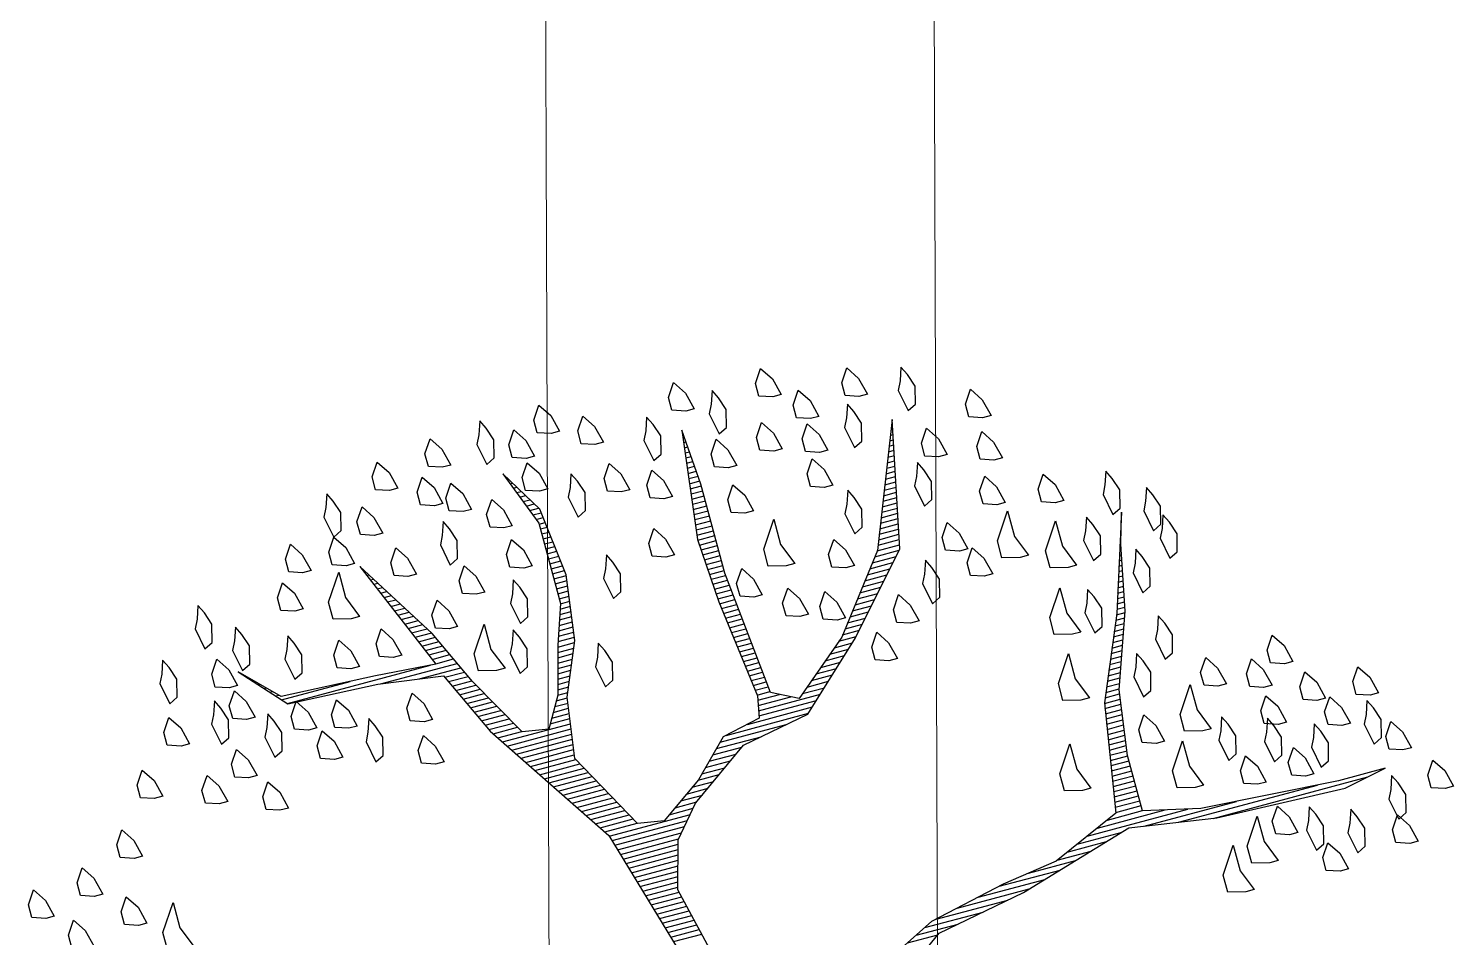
# Model space of a CAD drawing. Header units: millimetres. Extents: x 216896 to 446004, y 63591 to 243769.
# Drawn here: x 223535 to 229209, y 154872 to 158492 of the extents above; entities that cross this region are included whole.
import ezdxf

# ---------------------------------------------------------------- set-up
doc = ezdxf.new("R2010")
doc.units = ezdxf.units.MM
doc.layers.add('line pedestr', color=7, linetype='Continuous', lineweight=5, true_color=0x1c1c1c)
doc.layers.add('trees', color=7, linetype='Continuous', true_color=0x547000)

# ---------------------------------------------------------------- blocks, each defined once
blk = doc.blocks.new('*X39')
at = {"color": 0}
for p, q in [((17.5775, 17.92), (17.578, 17.92)), ((17.5814, 17.91), (17.584, 17.91)), ((17.5852, 17.9), (17.59, 17.9)), ((17.5891, 17.89), (17.596, 17.89)), ((17.9309, 17.89), (17.9356, 17.89)), ((17.9321, 17.9), (17.9348, 17.9)), ((17.9333, 17.91), (17.9341, 17.91)), ((17.5929, 17.88), (17.602, 17.88)), ((17.5967, 17.87), (17.608, 17.87)), ((17.6006, 17.86), (17.614, 17.86)), ((17.9273, 17.86), (17.9379, 17.86)), ((17.9285, 17.87), (17.9371, 17.87)), ((17.9297, 17.88), (17.9364, 17.88)), ((17.6044, 17.85), (17.62, 17.85)), ((17.6083, 17.84), (17.626, 17.84)), ((17.9249, 17.84), (17.9395, 17.84)), ((17.9261, 17.85), (17.9387, 17.85)), ((17.2621, 17.82), (17.2622, 17.82)), ((17.2663, 17.81), (17.2685, 17.81)), ((17.6121, 17.83), (17.6285, 17.83)), ((17.616, 17.82), (17.6298, 17.82)), ((17.6191, 17.81), (17.631, 17.81)), ((17.9213, 17.81), (17.9418, 17.81)), ((17.9225, 17.82), (17.941, 17.82)), ((17.9237, 17.83), (17.9402, 17.83)), ((18.3261, 17.81), (18.3296, 17.81)), ((18.33, 17.82), (18.3316, 17.82)), ((17.2706, 17.8), (17.2748, 17.8)), ((17.2748, 17.79), (17.2811, 17.79)), ((17.279, 17.78), (17.2874, 17.78)), ((17.6191, 17.8), (17.6323, 17.8)), ((17.6191, 17.79), (17.6335, 17.79)), ((17.6191, 17.78), (17.6348, 17.78)), ((17.9177, 17.78), (17.9423, 17.78)), ((17.9189, 17.79), (17.9423, 17.79)), ((17.9201, 17.8), (17.9423, 17.8)), ((18.3143, 17.78), (18.3234, 17.78)), ((18.3182, 17.79), (18.3254, 17.79)), ((18.3221, 17.8), (18.3275, 17.8)), ((17.2832, 17.77), (17.2937, 17.77)), ((17.2875, 17.76), (17.3001, 17.76)), ((17.2917, 17.75), (17.3064, 17.75)), ((17.6191, 17.77), (17.636, 17.77)), ((17.6191, 17.76), (17.6373, 17.76)), ((17.6191, 17.75), (17.6385, 17.75)), ((17.9141, 17.75), (17.9423, 17.75)), ((17.9153, 17.76), (17.9423, 17.76)), ((17.9165, 17.77), (17.9423, 17.77)), ((18.3025, 17.75), (18.3171, 17.75)), ((18.3064, 17.76), (18.3192, 17.76)), ((18.3104, 17.77), (18.3213, 17.77)), ((17.2959, 17.74), (17.3127, 17.74)), ((17.3002, 17.73), (17.319, 17.73)), ((17.3044, 17.72), (17.3253, 17.72)), ((17.6191, 17.74), (17.6398, 17.74)), ((17.6191, 17.73), (17.641, 17.73)), ((17.6191, 17.72), (17.6423, 17.72)), ((17.9105, 17.72), (17.9423, 17.72)), ((17.9117, 17.73), (17.9423, 17.73)), ((17.9129, 17.74), (17.9423, 17.74)), ((18.2907, 17.72), (18.3109, 17.72)), ((18.2946, 17.73), (18.313, 17.73)), ((18.2986, 17.74), (18.3151, 17.74)), ((17.3086, 17.71), (17.3316, 17.71)), ((17.3129, 17.7), (17.3379, 17.7)), ((17.6191, 17.71), (17.6435, 17.71)), ((17.6191, 17.7), (17.6445, 17.7)), ((17.9083, 17.7), (17.9423, 17.7)), ((17.9093, 17.71), (17.9423, 17.71)), ((18.2829, 17.7), (18.3068, 17.7)), ((18.2868, 17.71), (18.3089, 17.71)), ((16.9852, 17.68), (16.9856, 17.68)), ((16.9942, 17.67), (16.9956, 17.67)), ((17.3171, 17.69), (17.3443, 17.69)), ((17.3213, 17.68), (17.3506, 17.68)), ((17.3256, 17.67), (17.3569, 17.67)), ((17.6191, 17.69), (17.6431, 17.69)), ((17.6191, 17.68), (17.6418, 17.68)), ((17.6191, 17.67), (17.6405, 17.67)), ((17.909, 17.69), (17.9423, 17.69)), ((17.9097, 17.68), (17.9423, 17.68)), ((17.9103, 17.67), (17.9423, 17.67)), ((18.2711, 17.67), (18.3006, 17.67)), ((18.275, 17.68), (18.3027, 17.68)), ((18.2789, 17.69), (18.3047, 17.69)), ((17.0032, 17.66), (17.0056, 17.66)), ((17.0122, 17.65), (17.0156, 17.65)), ((17.0212, 17.64), (17.0256, 17.64)), ((17.3298, 17.66), (17.3632, 17.66)), ((17.334, 17.65), (17.368, 17.65)), ((17.3382, 17.64), (17.3727, 17.64)), ((17.6157, 17.64), (17.6365, 17.64)), ((17.619, 17.65), (17.6378, 17.65)), ((17.6191, 17.66), (17.6391, 17.66)), ((17.911, 17.66), (17.9423, 17.66)), ((17.9117, 17.65), (17.9423, 17.65)), ((17.9123, 17.64), (17.9423, 17.64)), ((18.2593, 17.64), (18.2944, 17.64)), ((18.2632, 17.65), (18.2965, 17.65)), ((18.2671, 17.66), (18.2985, 17.66)), ((17.0302, 17.63), (17.0356, 17.63)), ((17.0392, 17.62), (17.0456, 17.62)), ((17.0482, 17.61), (17.1861, 17.61)), ((17.3425, 17.63), (17.3773, 17.63)), ((17.3467, 17.62), (17.3819, 17.62)), ((17.3509, 17.61), (17.3865, 17.61)), ((17.6057, 17.61), (17.6325, 17.61)), ((17.6091, 17.62), (17.6338, 17.62)), ((17.6124, 17.63), (17.6351, 17.63)), ((17.913, 17.63), (17.9423, 17.63)), ((17.9137, 17.62), (17.9428, 17.62)), ((17.9143, 17.61), (17.9438, 17.61)), ((18.2475, 17.61), (18.2882, 17.61)), ((18.2514, 17.62), (18.2903, 17.62)), ((18.2554, 17.63), (18.2923, 17.63)), ((17.0572, 17.6), (17.3444, 17.6)), ((17.2417, 17.59), (17.3957, 17.59)), ((17.3552, 17.6), (17.3911, 17.6)), ((17.5991, 17.59), (17.6298, 17.59)), ((17.6024, 17.6), (17.6311, 17.6)), ((17.915, 17.6), (17.9448, 17.6)), ((17.9157, 17.59), (17.9459, 17.59)), ((18.2394, 17.59), (18.284, 17.59)), ((18.2436, 17.6), (18.2861, 17.6)), ((17.3167, 17.58), (17.4003, 17.58)), ((17.3657, 17.57), (17.405, 17.57)), ((17.3704, 17.56), (17.4096, 17.56)), ((17.5899, 17.56), (17.6219, 17.56)), ((17.5926, 17.57), (17.6261, 17.57)), ((17.5957, 17.58), (17.6285, 17.58)), ((17.9163, 17.58), (17.9469, 17.58)), ((17.9172, 17.57), (17.9479, 17.57)), ((17.9186, 17.56), (17.949, 17.56)), ((18.2164, 17.56), (18.2628, 17.56)), ((18.2241, 17.57), (18.2717, 17.57)), ((18.2317, 17.58), (18.2805, 17.58)), ((17.3751, 17.55), (17.4142, 17.55)), ((17.3797, 17.54), (17.4197, 17.54)), ((17.3844, 17.53), (17.4254, 17.53)), ((17.5817, 17.53), (17.6094, 17.53)), ((17.5844, 17.54), (17.6136, 17.54)), ((17.5872, 17.55), (17.6178, 17.55)), ((17.9199, 17.55), (17.95, 17.55)), ((17.9212, 17.54), (17.951, 17.54)), ((17.9225, 17.53), (17.9521, 17.53)), ((18.1935, 17.53), (18.2364, 17.53)), ((18.2011, 17.54), (18.2452, 17.54)), ((18.2088, 17.55), (18.254, 17.55)), ((18.7131, 17.53), (18.7134, 17.53)), ((17.3891, 17.52), (17.4311, 17.52)), ((17.3937, 17.51), (17.4369, 17.51)), ((17.3984, 17.5), (17.4426, 17.5)), ((17.5735, 17.5), (17.5969, 17.5)), ((17.5762, 17.51), (17.6011, 17.51)), ((17.579, 17.52), (17.6053, 17.52)), ((17.9238, 17.52), (17.9531, 17.52)), ((17.9251, 17.51), (17.9541, 17.51)), ((17.9264, 17.5), (17.9552, 17.5)), ((18.1706, 17.5), (18.2099, 17.5)), ((18.1782, 17.51), (18.2187, 17.51)), ((18.1858, 17.52), (18.2276, 17.52)), ((18.7035, 17.5), (18.7048, 17.5)), ((18.7067, 17.51), (18.7077, 17.51)), ((18.7099, 17.52), (18.7105, 17.52)), ((17.4031, 17.49), (17.4483, 17.49)), ((17.4077, 17.48), (17.454, 17.48)), ((17.568, 17.48), (17.5886, 17.48)), ((17.5708, 17.49), (17.5928, 17.49)), ((17.9277, 17.49), (17.9562, 17.49)), ((17.929, 17.48), (17.9572, 17.48)), ((18.1553, 17.48), (18.1923, 17.48)), ((18.1629, 17.49), (18.2011, 17.49)), ((18.6971, 17.48), (18.6991, 17.48)), ((18.7003, 17.49), (18.7019, 17.49)), ((17.4124, 17.47), (17.4597, 17.47)), ((17.4171, 17.46), (17.4654, 17.46)), ((17.4217, 17.45), (17.4711, 17.45)), ((17.5509, 17.45), (17.582, 17.45)), ((17.5566, 17.46), (17.5834, 17.46)), ((17.5623, 17.47), (17.5849, 17.47)), ((17.9303, 17.47), (17.9583, 17.47)), ((17.9316, 17.46), (17.9593, 17.46)), ((17.9329, 17.45), (17.9604, 17.45)), ((18.1323, 17.45), (18.1658, 17.45)), ((18.14, 17.46), (18.1746, 17.46)), ((18.1476, 17.47), (18.1834, 17.47)), ((18.6876, 17.45), (18.6931, 17.45)), ((18.6908, 17.46), (18.6951, 17.46)), ((18.694, 17.47), (18.6971, 17.47)), ((17.4276, 17.44), (17.4769, 17.44)), ((17.4343, 17.43), (17.4826, 17.43)), ((17.441, 17.42), (17.5777, 17.42)), ((17.5394, 17.43), (17.5792, 17.43)), ((17.5452, 17.44), (17.5806, 17.44)), ((17.9342, 17.44), (17.9614, 17.44)), ((17.9355, 17.43), (17.9624, 17.43)), ((17.9368, 17.42), (17.9635, 17.42)), ((18.0985, 17.42), (18.136, 17.42)), ((18.1103, 17.43), (18.1467, 17.43)), ((18.1221, 17.44), (18.157, 17.44)), ((18.6781, 17.42), (18.6871, 17.42)), ((18.6812, 17.43), (18.6891, 17.43)), ((18.6844, 17.44), (18.6911, 17.44)), ((17.4476, 17.41), (17.5763, 17.41)), ((17.4543, 17.4), (17.5749, 17.4)), ((17.461, 17.39), (17.5734, 17.39)), ((17.9381, 17.41), (17.9645, 17.41)), ((17.9394, 17.4), (17.9655, 17.4)), ((17.9407, 17.39), (17.9666, 17.39)), ((18.063, 17.39), (18.1038, 17.39)), ((18.0748, 17.4), (18.1146, 17.4)), ((18.0867, 17.41), (18.1253, 17.41)), ((18.6685, 17.39), (18.6811, 17.39)), ((18.6717, 17.4), (18.6831, 17.4)), ((18.6749, 17.41), (18.6851, 17.41)), ((17.4676, 17.38), (17.572, 17.38)), ((17.4743, 17.37), (17.5706, 17.37)), ((17.9407, 17.37), (17.984, 17.37)), ((17.942, 17.38), (17.9676, 17.38)), ((18.0394, 17.37), (18.0824, 17.37)), ((18.0512, 17.38), (18.0931, 17.38)), ((18.6621, 17.37), (18.6771, 17.37)), ((18.6653, 17.38), (18.6791, 17.38)), ((17.481, 17.36), (17.5692, 17.36)), ((17.4876, 17.35), (17.5695, 17.35)), ((17.4943, 17.34), (17.5751, 17.34)), ((17.9347, 17.34), (18.0503, 17.34)), ((17.9367, 17.35), (18.061, 17.35)), ((17.9387, 17.36), (18.004, 17.36)), ((18.0276, 17.36), (18.0717, 17.36)), ((18.6513, 17.34), (18.6692, 17.34)), ((18.6555, 17.35), (18.6727, 17.35)), ((18.659, 17.36), (18.6751, 17.36)), ((17.501, 17.33), (17.5807, 17.33)), ((17.5076, 17.32), (17.5862, 17.32)), ((17.5143, 17.31), (17.5918, 17.31)), ((17.8487, 17.31), (17.9816, 17.31)), ((17.8637, 17.32), (18.0288, 17.32)), ((17.9087, 17.33), (18.0396, 17.33)), ((18.6387, 17.31), (18.6586, 17.31)), ((18.6429, 17.32), (18.6621, 17.32)), ((18.6471, 17.33), (18.6656, 17.33)), ((17.521, 17.3), (17.5973, 17.3)), ((17.5276, 17.29), (17.6029, 17.29)), ((17.5343, 17.28), (17.6084, 17.28)), ((17.8187, 17.28), (17.873, 17.28)), ((17.8287, 17.29), (17.887, 17.29)), ((17.8387, 17.3), (17.9283, 17.3)), ((18.626, 17.28), (18.648, 17.28)), ((18.6303, 17.29), (18.6515, 17.29)), ((18.6345, 17.3), (18.6551, 17.3)), ((17.541, 17.27), (17.614, 17.27)), ((17.5476, 17.26), (17.6195, 17.26)), ((17.5543, 17.25), (17.6251, 17.25)), ((17.7884, 17.25), (17.831, 17.25)), ((17.7987, 17.26), (17.845, 17.26)), ((17.8087, 17.27), (17.859, 17.27)), ((18.6134, 17.25), (18.6374, 17.25)), ((18.6176, 17.26), (18.6409, 17.26)), ((18.6218, 17.27), (18.6445, 17.27)), ((17.561, 17.24), (17.6307, 17.24)), ((17.5676, 17.23), (17.6362, 17.23)), ((17.7599, 17.23), (17.803, 17.23)), ((17.7741, 17.24), (17.817, 17.24)), ((18.605, 17.23), (18.6303, 17.23)), ((18.6092, 17.24), (18.6339, 17.24)), ((17.5743, 17.22), (17.6418, 17.22)), ((17.581, 17.21), (17.6473, 17.21)), ((17.5876, 17.2), (17.6529, 17.2)), ((17.717, 17.2), (17.7653, 17.2)), ((17.7313, 17.21), (17.775, 17.21)), ((17.7456, 17.22), (17.789, 17.22)), ((18.5924, 17.2), (18.6215, 17.2)), ((18.5966, 17.21), (18.6233, 17.21)), ((18.6008, 17.22), (18.6268, 17.22)), ((17.5939, 17.19), (17.7568, 17.19)), ((17.5968, 17.18), (17.7482, 17.18)), ((17.5998, 17.17), (17.7396, 17.17)), ((18.5853, 17.17), (18.6175, 17.17)), ((18.5868, 17.18), (18.6189, 17.18)), ((18.5884, 17.19), (18.6202, 17.19)), ((17.6027, 17.16), (17.731, 17.16)), ((17.6056, 17.15), (17.7225, 17.15)), ((17.6085, 17.14), (17.7189, 17.14)), ((18.5805, 17.14), (18.6135, 17.14)), ((18.5821, 17.15), (18.6149, 17.15)), ((18.5837, 17.16), (18.6162, 17.16)), ((17.6115, 17.13), (17.7161, 17.13)), ((17.6144, 17.12), (17.7134, 17.12)), ((18.5774, 17.12), (18.6109, 17.12)), ((18.5789, 17.13), (18.6122, 17.13)), ((17.6173, 17.11), (17.7107, 17.11)), ((17.6203, 17.1), (17.7079, 17.1)), ((17.6232, 17.09), (17.7052, 17.09)), ((18.5726, 17.09), (18.6069, 17.09)), ((18.5742, 17.1), (18.6082, 17.1)), ((18.5758, 17.11), (18.6095, 17.11)), ((17.6261, 17.08), (17.7025, 17.08)), ((17.629, 17.07), (17.6998, 17.07)), ((17.632, 17.06), (17.697, 17.06)), ((18.5679, 17.06), (18.6056, 17.06)), ((18.5695, 17.07), (18.6056, 17.07)), ((18.571, 17.08), (18.6056, 17.08)), ((17.6349, 17.05), (17.6968, 17.05)), ((17.6378, 17.04), (17.6992, 17.04)), ((17.6407, 17.03), (17.7015, 17.03)), ((18.5632, 17.03), (18.6056, 17.03)), ((18.5647, 17.04), (18.6056, 17.04)), ((18.5663, 17.05), (18.6056, 17.05)), ((17.6437, 17.02), (17.7039, 17.02)), ((17.6466, 17.01), (17.7062, 17.01)), ((18.5598, 17.01), (18.6056, 17.01)), ((18.5615, 17.02), (18.6056, 17.02)), ((17.6495, 17), (17.7086, 17)), ((17.6524, 16.99), (17.7109, 16.99)), ((17.6554, 16.98), (17.7133, 16.98)), ((18.5548, 16.98), (18.6056, 16.98)), ((18.5565, 16.99), (18.6056, 16.99)), ((18.5582, 17), (18.6056, 17)), ((17.6583, 16.97), (17.7156, 16.97)), ((17.6612, 16.96), (17.718, 16.96)), ((18.4896, 16.95), (18.6918, 16.95)), ((18.5125, 16.96), (18.6485, 16.96)), ((18.5353, 16.97), (18.6056, 16.97)), ((18.4211, 16.92), (18.4892, 16.92)), ((18.4439, 16.93), (18.523, 16.93)), ((18.4668, 16.94), (18.5567, 16.94)), ((18.6009, 16.94), (18.7864, 16.94)), ((18.6675, 16.93), (18.9464, 16.93)), ((18.7342, 16.92), (19.0449, 16.92)), ((18.2995, 16.9), (18.4217, 16.9)), ((18.3608, 16.91), (18.4555, 16.91)), ((18.1645, 16.87), (18.3086, 16.87)), ((18.2095, 16.88), (18.3542, 16.88)), ((18.2545, 16.89), (18.388, 16.89)), ((18.0992, 16.84), (18.1601, 16.84)), ((18.1192, 16.85), (18.2036, 16.85)), ((18.1392, 16.86), (18.2561, 16.86))]:
    blk.add_line(p, q, dxfattribs=at)
blk = doc.blocks.new('ar')
at = {"color": 0}
for points in [[(-0.257, 1.4149), (-0.2825, 1.4234), (-0.2825, 1.4489), (-0.2655, 1.4744), (-0.2485, 1.4489), (-0.24, 1.4149)], [(-0.1719, 1.4574), (-0.1804, 1.4404), (-0.1719, 1.3979), (-0.1549, 1.4064), (-0.1464, 1.4404), (-0.1549, 1.4659), (-0.1634, 1.4829)], [(-0.0359, 1.4234), (-0.0614, 1.4319), (-0.0614, 1.4574), (-0.0444, 1.4829), (-0.0274, 1.4574), (-0.0189, 1.4234)], [(-0.3675, 1.3979), (-0.393, 1.4064), (-0.393, 1.4319), (-0.376, 1.4574), (-0.359, 1.4319), (-0.3505, 1.3979)], [(-0.0954, 1.3894), (-0.1209, 1.3979), (-0.1209, 1.4234), (-0.1039, 1.4489), (-0.0869, 1.4234), (-0.0784, 1.3894)], [(0.0407, 1.3809), (0.0152, 1.3894), (0.0152, 1.4149), (0.0322, 1.4404), (0.0492, 1.4149), (0.0577, 1.3809)], [(0.2278, 1.3979), (0.2022, 1.4064), (0.2022, 1.4319), (0.2192, 1.4574), (0.2363, 1.4319), (0.2448, 1.3979)], [(0.3978, 1.3809), (0.3723, 1.3894), (0.3723, 1.4149), (0.3893, 1.4404), (0.4063, 1.4149), (0.4148, 1.3809)], [(-0.4951, 1.3979), (-0.5036, 1.3809), (-0.4951, 1.3383), (-0.4781, 1.3469), (-0.4696, 1.3809), (-0.4781, 1.4064), (-0.4866, 1.4234)], [(0.2788, 1.3979), (0.2703, 1.3809), (0.2788, 1.3383), (0.2958, 1.3469), (0.3043, 1.3809), (0.2958, 1.4064), (0.2873, 1.4234)], [(-0.291, 1.3469), (-0.3165, 1.3554), (-0.3165, 1.3809), (-0.2995, 1.4064), (-0.2825, 1.3809), (-0.274, 1.3469)], [(0.1427, 1.3809), (0.1342, 1.3639), (0.1427, 1.3213), (0.1597, 1.3298), (0.1682, 1.3639), (0.1597, 1.3894), (0.1512, 1.4064)], [(0.5594, 1.3383), (0.5339, 1.3469), (0.5339, 1.3724), (0.5509, 1.3979), (0.5679, 1.3724), (0.5764, 1.3383)], [(-0.4185, 1.3213), (-0.4441, 1.3298), (-0.4441, 1.3554), (-0.427, 1.3809), (-0.41, 1.3554), (-0.4015, 1.3213)], [(-0.24, 1.3213), (-0.2655, 1.3298), (-0.2655, 1.3554), (-0.2485, 1.3809), (-0.2315, 1.3554), (-0.223, 1.3213)], [(-0.0869, 1.3213), (-0.1124, 1.3298), (-0.1124, 1.3554), (-0.0954, 1.3809), (-0.0784, 1.3554), (-0.0699, 1.3213)], [(0.4574, 1.3213), (0.4318, 1.3298), (0.4318, 1.3554), (0.4489, 1.3809), (0.4659, 1.3554), (0.4744, 1.3213)], [(0.6444, 1.3469), (0.6359, 1.3298), (0.6444, 1.2873), (0.6615, 1.2958), (0.67, 1.3298), (0.6615, 1.3554), (0.6529, 1.3724)], [(-0.5716, 1.2873), (-0.5971, 1.2958), (-0.5971, 1.3213), (-0.5801, 1.3469), (-0.5631, 1.3213), (-0.5546, 1.2873)], [(-0.4866, 1.2788), (-0.5121, 1.2873), (-0.5121, 1.3128), (-0.4951, 1.3383), (-0.4781, 1.3128), (-0.4696, 1.2788)], [(-0.1719, 1.2703), (-0.1974, 1.2788), (-0.1974, 1.3043), (-0.1804, 1.3298), (-0.1634, 1.3043), (-0.1549, 1.2703)], [(-0.0274, 1.3128), (-0.0359, 1.2958), (-0.0274, 1.2533), (-0.0104, 1.2618), (-0.0019, 1.2958), (-0.0104, 1.3213), (-0.0189, 1.3383)], [(0.0662, 1.2788), (0.0407, 1.2873), (0.0407, 1.3128), (0.0577, 1.3383), (0.0747, 1.3128), (0.0832, 1.2788)], [(0.2788, 1.2703), (0.2533, 1.2788), (0.2533, 1.3043), (0.2703, 1.3298), (0.2873, 1.3043), (0.2958, 1.2703)], [(0.3723, 1.2788), (0.3468, 1.2873), (0.3468, 1.3128), (0.3638, 1.3383), (0.3808, 1.3128), (0.3893, 1.2788)], [(0.5254, 1.3043), (0.5169, 1.2873), (0.5254, 1.2448), (0.5424, 1.2533), (0.5509, 1.2873), (0.5424, 1.3128), (0.5339, 1.3298)], [(-0.291, 1.2873), (-0.2995, 1.2703), (-0.291, 1.2278), (-0.274, 1.2363), (-0.2655, 1.2703), (-0.274, 1.2958), (-0.2825, 1.3128)], [(0.1427, 1.2448), (0.1172, 1.2533), (0.1172, 1.2788), (0.1342, 1.3043), (0.1512, 1.2788), (0.1597, 1.2448)], [(0.4574, 1.2533), (0.4318, 1.2618), (0.4318, 1.2873), (0.4489, 1.3128), (0.4659, 1.2873), (0.4744, 1.2533)], [(-0.7927, 1.2533), (-0.8012, 1.2363), (-0.7927, 1.1938), (-0.7757, 1.2023), (-0.7672, 1.2363), (-0.7757, 1.2618), (-0.7842, 1.2788)], [(-0.6056, 1.2193), (-0.6311, 1.2278), (-0.6311, 1.2533), (-0.6141, 1.2788), (-0.5971, 1.2533), (-0.5886, 1.2193)], [(-0.376, 1.2278), (-0.4015, 1.2363), (-0.4015, 1.2618), (-0.3845, 1.2873), (-0.3675, 1.2618), (-0.359, 1.2278)], [(0.7805, 1.2363), (0.755, 1.2448), (0.755, 1.2703), (0.772, 1.2958), (0.789, 1.2703), (0.7975, 1.2363)], [(-0.5036, 1.1768), (-0.5376, 1.1853), (-0.5376, 1.2193), (-0.5036, 1.2703), (-0.5036, 1.2193), (-0.4866, 1.1768)], [(-0.1549, 1.1853), (-0.1804, 1.1938), (-0.1804, 1.2193), (-0.1634, 1.2448), (-0.1464, 1.2193), (-0.1379, 1.1853)], [(0.4489, 1.1853), (0.4233, 1.1938), (0.4233, 1.2193), (0.4404, 1.2448), (0.4574, 1.2193), (0.4659, 1.1853)], [(0.6785, 1.1853), (0.6529, 1.1938), (0.6529, 1.2193), (0.67, 1.2448), (0.687, 1.2193), (0.6955, 1.1853)], [(-0.7332, 1.1938), (-0.7417, 1.1768), (-0.7332, 1.1342), (-0.7162, 1.1428), (-0.7077, 1.1768), (-0.7162, 1.2023), (-0.7247, 1.2193)], [(-0.257, 1.1598), (-0.2825, 1.1683), (-0.2825, 1.1938), (-0.2655, 1.2193), (-0.2485, 1.1938), (-0.24, 1.1598)], [(0.2873, 1.1768), (0.2618, 1.1853), (0.2618, 1.2108), (0.2788, 1.2363), (0.2958, 1.2108), (0.3043, 1.1768)], [(-0.8863, 1.1683), (-0.8948, 1.1513), (-0.8863, 1.1087), (-0.8693, 1.1172), (-0.8607, 1.1513), (-0.8693, 1.1768), (-0.8778, 1.1938)], [(0.1172, 1.1342), (0.0917, 1.1428), (0.0917, 1.1683), (0.1087, 1.1938), (0.1257, 1.1683), (0.1342, 1.1342)], [(0.7805, 1.1513), (0.755, 1.1598), (0.755, 1.1853), (0.772, 1.2108), (0.789, 1.1853), (0.7975, 1.1513)], [(-0.7672, 1.1087), (-0.7927, 1.1172), (-0.7927, 1.1428), (-0.7757, 1.1683), (-0.7587, 1.1428), (-0.7502, 1.1087)], [(-0.6396, 1.1513), (-0.6482, 1.1342), (-0.6396, 1.0917), (-0.6226, 1.1002), (-0.6141, 1.1342), (-0.6226, 1.1598), (-0.6311, 1.1768)], [(-0.325, 1.1087), (-0.3505, 1.1172), (-0.3505, 1.1428), (-0.3335, 1.1683), (-0.3165, 1.1428), (-0.308, 1.1087)], [(-0.1889, 1.1428), (-0.1974, 1.1257), (-0.1889, 1.0832), (-0.1719, 1.0917), (-0.1634, 1.1257), (-0.1719, 1.1513), (-0.1804, 1.1683)], [(-0.0019, 1.1428), (-0.0104, 1.1257), (-0.0019, 1.0832), (0.0152, 1.0917), (0.0237, 1.1257), (0.0152, 1.1513), (0.0067, 1.1683)], [(0.4829, 1.1428), (0.4744, 1.1257), (0.4829, 1.0832), (0.4999, 1.0917), (0.5084, 1.1257), (0.4999, 1.1513), (0.4914, 1.1683)], [(0.6274, 1.1598), (0.6189, 1.1428), (0.6274, 1.1002), (0.6444, 1.1087), (0.6529, 1.1428), (0.6444, 1.1683), (0.6359, 1.1853)], [(-0.5291, 1.0832), (-0.5546, 1.0917), (-0.5546, 1.1172), (-0.5376, 1.1428), (-0.5206, 1.1172), (-0.5121, 1.0832)], [(-0.4441, 1.0832), (-0.4696, 1.0917), (-0.4696, 1.1172), (-0.4526, 1.1428), (-0.4356, 1.1172), (-0.427, 1.0832)], [(0.3383, 1.0577), (0.3043, 1.0662), (0.3043, 1.1002), (0.3383, 1.1513), (0.3383, 1.1002), (0.3553, 1.0577)], [(0.7635, 1.0662), (0.738, 1.0747), (0.738, 1.1002), (0.755, 1.1257), (0.772, 1.1002), (0.7805, 1.0662)], [(-0.8863, 1.0237), (-0.9118, 1.0322), (-0.9118, 1.0577), (-0.8948, 1.0832), (-0.8778, 1.0577), (-0.8693, 1.0237)], [(-0.8097, 1.0662), (-0.8182, 1.0492), (-0.8097, 1.0067), (-0.7927, 1.0152), (-0.7842, 1.0492), (-0.7927, 1.0747), (-0.8012, 1.0917)], [(-0.7502, 1.0407), (-0.7757, 1.0492), (-0.7757, 1.0747), (-0.7587, 1.1002), (-0.7417, 1.0747), (-0.7332, 1.0407)], [(-0.257, 1.0067), (-0.291, 1.0152), (-0.291, 1.0492), (-0.257, 1.1002), (-0.257, 1.0492), (-0.24, 1.0067)], [(0.4489, 1.0237), (0.4233, 1.0322), (0.4233, 1.0577), (0.4404, 1.0832), (0.4574, 1.0577), (0.4659, 1.0237)], [(0.8741, 1.0407), (0.8485, 1.0492), (0.8485, 1.0747), (0.8655, 1.1002), (0.8826, 1.0747), (0.8911, 1.0407)], [(-0.2145, 1.0492), (-0.223, 1.0322), (-0.2145, 0.9897), (-0.1974, 0.9982), (-0.1889, 1.0322), (-0.1974, 1.0577), (-0.2059, 1.0747)], [(0.2618, 1.0152), (0.2363, 1.0237), (0.2363, 1.0492), (0.2533, 1.0747), (0.2703, 1.0492), (0.2788, 1.0152)], [(0.67, 0.9982), (0.6444, 1.0067), (0.6444, 1.0322), (0.6615, 1.0577), (0.6785, 1.0322), (0.687, 0.9982)], [(0.9761, 1.0492), (0.9676, 1.0322), (0.9761, 0.9897), (0.9931, 0.9982), (1.0016, 1.0322), (0.9931, 1.0577), (0.9846, 1.0747)], [(-0.7162, 1.0152), (-0.7247, 0.9982), (-0.7162, 0.9557), (-0.6992, 0.9642), (-0.6907, 0.9982), (-0.6992, 1.0237), (-0.7077, 1.0407)], [(-0.6396, 0.9897), (-0.6652, 0.9982), (-0.6652, 1.0237), (-0.6482, 1.0492), (-0.6311, 1.0237), (-0.6226, 0.9897)], [(-0.5631, 0.9727), (-0.5886, 0.9812), (-0.5886, 1.0067), (-0.5716, 1.0322), (-0.5546, 1.0067), (-0.5461, 0.9727)], [(0.7805, 0.9557), (0.7465, 0.9642), (0.7465, 0.9982), (0.7805, 1.0492), (0.7805, 0.9982), (0.7975, 0.9557)], [(1.0441, 0.9982), (1.0356, 0.9812), (1.0441, 0.9387), (1.0611, 0.9472), (1.0696, 0.9812), (1.0611, 1.0067), (1.0526, 1.0237)], [(-0.9628, 0.9387), (-0.9883, 0.9472), (-0.9883, 0.9727), (-0.9713, 0.9982), (-0.9543, 0.9727), (-0.9458, 0.9387)], [(-0.4185, 0.9472), (-0.4441, 0.9557), (-0.4441, 0.9812), (-0.427, 1.0067), (-0.41, 0.9812), (-0.4015, 0.9472)], [(-0.0614, 0.9812), (-0.0699, 0.9642), (-0.0614, 0.9216), (-0.0444, 0.9302), (-0.0359, 0.9642), (-0.0444, 0.9897), (-0.0529, 1.0067)], [(0.3383, 0.9557), (0.3128, 0.9642), (0.3128, 0.9897), (0.3298, 1.0152), (0.3468, 0.9897), (0.3553, 0.9557)], [(0.5934, 0.9727), (0.5849, 0.9557), (0.5934, 0.9131), (0.6104, 0.9216), (0.6189, 0.9557), (0.6104, 0.9812), (0.6019, 0.9982)], [(0.704, 0.9387), (0.6785, 0.9472), (0.6785, 0.9727), (0.6955, 0.9982), (0.7125, 0.9727), (0.721, 0.9387)], [(0.8655, 0.9131), (0.8315, 0.9216), (0.8315, 0.9557), (0.8655, 1.0067), (0.8655, 0.9557), (0.8826, 0.9131)], [(0.9166, 0.9727), (0.9081, 0.9557), (0.9166, 0.9131), (0.9336, 0.9216), (0.9421, 0.9557), (0.9336, 0.9812), (0.9251, 0.9982)], [(-0.7757, 0.9302), (-0.8012, 0.9387), (-0.8012, 0.9642), (-0.7842, 0.9897), (-0.7672, 0.9642), (-0.7587, 0.9302)], [(-0.6056, 0.9216), (-0.6311, 0.9302), (-0.6311, 0.9557), (-0.6141, 0.9812), (-0.5971, 0.9557), (-0.5886, 0.9216)], [(-0.5291, 0.9557), (-0.5376, 0.9387), (-0.5291, 0.8961), (-0.5121, 0.9046), (-0.5036, 0.9387), (-0.5121, 0.9642), (-0.5206, 0.9812)], [(0.4063, 0.9302), (0.3808, 0.9387), (0.3808, 0.9642), (0.3978, 0.9897), (0.4148, 0.9642), (0.4233, 0.9302)], [(-0.8437, 0.8961), (-0.8693, 0.9046), (-0.8693, 0.9302), (-0.8522, 0.9557), (-0.8352, 0.9302), (-0.8267, 0.8961)], [(0.5424, 0.8876), (0.5169, 0.8961), (0.5169, 0.9216), (0.5339, 0.9472), (0.5509, 0.9216), (0.5594, 0.8876)], [(1.0611, 0.9387), (1.0526, 0.9216), (1.0611, 0.8791), (1.0781, 0.8876), (1.0866, 0.9216), (1.0781, 0.9472), (1.0696, 0.9642)], [(-0.7332, 0.8536), (-0.7587, 0.8621), (-0.7587, 0.8876), (-0.7417, 0.9131), (-0.7247, 0.8876), (-0.7162, 0.8536)], [(-0.4185, 0.8621), (-0.4441, 0.8706), (-0.4441, 0.8961), (-0.427, 0.9216), (-0.41, 0.8961), (-0.4015, 0.8621)], [(0.9931, 0.8876), (0.9846, 0.8706), (0.9931, 0.8281), (1.0101, 0.8366), (1.0186, 0.8706), (1.0101, 0.8961), (1.0016, 0.9131)], [(-1.0308, 0.8366), (-1.0563, 0.8451), (-1.0563, 0.8706), (-1.0393, 0.8961), (-1.0223, 0.8706), (-1.0138, 0.8366)], [(0.4829, 0.8281), (0.4574, 0.8366), (0.4574, 0.8621), (0.4744, 0.8876), (0.4914, 0.8621), (0.4999, 0.8281)], [(0.84, 0.7856), (0.806, 0.7941), (0.806, 0.8281), (0.84, 0.8791), (0.84, 0.8281), (0.857, 0.7856)], [(0.8826, 0.8366), (0.8741, 0.8196), (0.8826, 0.7771), (0.8996, 0.7856), (0.9081, 0.8196), (0.8996, 0.8451), (0.8911, 0.8621)], [(-1.1244, 0.7856), (-1.1499, 0.7941), (-1.1499, 0.8196), (-1.1329, 0.8451), (-1.1159, 0.8196), (-1.1074, 0.7856)], [(-1.2264, 0.7686), (-1.2519, 0.7771), (-1.2519, 0.8026), (-1.2349, 0.8281), (-1.2179, 0.8026), (-1.2094, 0.7686)], [(1.0016, 0.7516), (0.9931, 0.7346), (1.0016, 0.692), (1.0186, 0.7005), (1.0271, 0.7346), (1.0186, 0.7601), (1.0101, 0.7771)], [(-1.1669, 0.692), (-1.1924, 0.7005), (-1.1924, 0.7261), (-1.1754, 0.7516), (-1.1584, 0.7261), (-1.1499, 0.692)], [(-1.0563, 0.709), (-1.0819, 0.7175), (-1.0819, 0.7431), (-1.0648, 0.7686), (-1.0478, 0.7431), (-1.0393, 0.709)], [(0.823, 0.658), (0.789, 0.6665), (0.789, 0.7005), (0.823, 0.7516), (0.823, 0.7005), (0.84, 0.658)], [(-0.9798, 0.641), (-1.0138, 0.6495), (-1.0138, 0.6835), (-0.9798, 0.7346), (-0.9798, 0.6835), (-0.9628, 0.641)], [(0.9421, 0.692), (0.9336, 0.675), (0.9421, 0.6325), (0.9591, 0.641), (0.9676, 0.675), (0.9591, 0.7005), (0.9506, 0.7175)], [(1.0866, 0.6155), (1.0611, 0.624), (1.0611, 0.6495), (1.0781, 0.675), (1.0952, 0.6495), (1.1037, 0.6155)], [(1.2227, 0.624), (1.1972, 0.6325), (1.1972, 0.658), (1.2142, 0.6835), (1.2312, 0.658), (1.2397, 0.624)], [(1.1717, 0.59), (1.1462, 0.5985), (1.1462, 0.624), (1.1632, 0.6495), (1.1802, 0.624), (1.1887, 0.59)], [(1.0356, 0.539), (1.0016, 0.5475), (1.0016, 0.5815), (1.0356, 0.6325), (1.0356, 0.5815), (1.0526, 0.539)], [(0.7805, 0.4879), (0.7465, 0.4964), (0.7465, 0.5305), (0.7805, 0.5815), (0.7805, 0.5305), (0.7975, 0.4879)], [(0.9421, 0.539), (0.9166, 0.5475), (0.9166, 0.573), (0.9336, 0.5985), (0.9506, 0.573), (0.9591, 0.539)], [(1.2652, 0.539), (1.2397, 0.5475), (1.2397, 0.573), (1.2567, 0.5985), (1.2737, 0.573), (1.2822, 0.539)], [(1.3673, 0.522), (1.3418, 0.5305), (1.3418, 0.556), (1.3588, 0.5815), (1.3758, 0.556), (1.3843, 0.522)], [(1.0696, 0.5305), (1.0611, 0.5135), (1.0696, 0.4709), (1.0866, 0.4794), (1.0952, 0.5135), (1.0866, 0.539), (1.0781, 0.556)], [(1.1802, 0.5135), (1.1547, 0.522), (1.1547, 0.5475), (1.1717, 0.573), (1.1887, 0.5475), (1.1972, 0.5135)], [(0.9931, 0.4369), (0.9591, 0.4454), (0.9591, 0.4794), (0.9931, 0.5305), (0.9931, 0.4794), (1.0101, 0.4369)], [(1.1547, 0.5049), (1.1462, 0.4879), (1.1547, 0.4454), (1.1717, 0.4539), (1.1802, 0.4879), (1.1717, 0.5135), (1.1632, 0.5305)], [(1.2992, 0.4794), (1.2737, 0.4879), (1.2737, 0.5135), (1.2907, 0.539), (1.3078, 0.5135), (1.3163, 0.4794)], [(1.3503, 0.4879), (1.3418, 0.4709), (1.3503, 0.4284), (1.3673, 0.4369), (1.3758, 0.4709), (1.3673, 0.4964), (1.3588, 0.5135)], [(1.1122, 0.4114), (1.0866, 0.4199), (1.0866, 0.4454), (1.1037, 0.4709), (1.1207, 0.4454), (1.1292, 0.4114)], [(1.2397, 0.4709), (1.2312, 0.4539), (1.2397, 0.4114), (1.2567, 0.4199), (1.2652, 0.4539), (1.2567, 0.4794), (1.2482, 0.4964)], [(1.2057, 0.4029), (1.1802, 0.4114), (1.1802, 0.4369), (1.1972, 0.4624), (1.2142, 0.4369), (1.2227, 0.4029)], [(1.4013, 0.4029), (1.3758, 0.4114), (1.3758, 0.4369), (1.3928, 0.4624), (1.4098, 0.4369), (1.4183, 0.4029)], [(1.1462, 0.3008), (1.1207, 0.3094), (1.1207, 0.3349), (1.1377, 0.3604), (1.1547, 0.3349), (1.1632, 0.3008)], [(1.3588, 0.3349), (1.3503, 0.3179), (1.3588, 0.2753), (1.3758, 0.2838), (1.3843, 0.3179), (1.3758, 0.3434), (1.3673, 0.3604)], [(1.4608, 0.3094), (1.4353, 0.3179), (1.4353, 0.3434), (1.4523, 0.3689), (1.4693, 0.3434), (1.4778, 0.3094)], [(1.0952, 0.2583), (1.0611, 0.2668), (1.0611, 0.3008), (1.0952, 0.3519), (1.0952, 0.3008), (1.1122, 0.2583)], [(1.1887, 0.3179), (1.1802, 0.3008), (1.1887, 0.2583), (1.2057, 0.2668), (1.2142, 0.3008), (1.2057, 0.3264), (1.1972, 0.3434)], [(1.0356, 0.2158), (1.0016, 0.2243), (1.0016, 0.2583), (1.0356, 0.3094), (1.0356, 0.2583), (1.0526, 0.2158)], [(1.2652, 0.2923), (1.2567, 0.2753), (1.2652, 0.2328), (1.2822, 0.2413), (1.2907, 0.2753), (1.2822, 0.3008), (1.2737, 0.3179)], [(1.3673, 0.2243), (1.3418, 0.2328), (1.3418, 0.2583), (1.3588, 0.2838), (1.3758, 0.2583), (1.3843, 0.2243)], [(1.2227, 0.2073), (1.1972, 0.2158), (1.1972, 0.2413), (1.2142, 0.2668), (1.2312, 0.2413), (1.2397, 0.2073)]]:
    blk.add_lwpolyline(points, close=True, dxfattribs=at)
for points in [[(0.2873, 0.1818), (0.4404, 0.2923), (0.6189, 0.3264), (0.8485, 0.3944), (1.0186, 0.3689), (1.2737, 0.3604), (1.3588, 0.3774), (1.2652, 0.3774), (0.9931, 0.3944), (0.8826, 0.4199), (0.8826, 0.5305), (0.8996, 0.658), (0.9506, 0.8026), (0.9761, 0.9302), (0.9931, 0.9897), (0.9336, 0.8026), (0.8655, 0.641), (0.84, 0.4794), (0.8315, 0.4284), (0.6955, 0.3689), (0.5849, 0.3519), (0.4318, 0.3179), (0.2448, 0.2243)], [(0.0067, 0.3604), (-0.0274, 0.5049), (-0.0019, 0.5985), (0.0492, 0.658), (0.1682, 0.7431), (0.3043, 0.7686), (0.4318, 0.8876), (0.5594, 1.0322), (0.6104, 1.2788), (0.5169, 1.0407), (0.4063, 0.8961), (0.2958, 0.8026), (0.2448, 0.8281), (0.2192, 1.0747), (0.2192, 1.2533), (0.2107, 1.3639), (0.1852, 1.1513), (0.1937, 1.0237), (0.2192, 0.8281), (0.2107, 0.7856), (0.1342, 0.7686), (0.0662, 0.7005), (-0.0189, 0.641), (-0.0699, 0.6495), (-0.1549, 0.8026), (-0.1379, 0.9216), (-0.0954, 1.0237), (-0.0784, 1.1513), (-0.0954, 1.2873), (-0.1464, 1.3724), (-0.1039, 1.2618), (-0.1039, 1.1002), (-0.1294, 1.0237), (-0.1549, 0.9302), (-0.1889, 0.8706), (-0.24, 0.8791), (-0.308, 0.9982), (-0.359, 1.1087), (-0.4611, 1.2703), (-0.3675, 1.0492), (-0.4866, 1.0577), (-0.6737, 1.0662), (-0.7417, 1.1342), (-0.6652, 1.0492), (-0.4866, 1.0407), (-0.359, 1.0237), (-0.2995, 0.8961), (-0.1294, 0.641), (-0.0274, 0.2923)]]:
    blk.add_lwpolyline(points, dxfattribs=at)
blk.add_blockref('*X39', (-17.723, -16.55), dxfattribs=at)

msp = doc.modelspace()

# ---------------------------------------------------------------- linework, layer by layer
at = {"layer": 'line pedestr'}
msp.add_line((227168.6, 150937.4), (227053.1, 182629.1), dxfattribs=at)
msp.add_lwpolyline([(225620.6, 151005.4), (225506.7, 182643.1)], dxfattribs=at)

# ---------------------------------------------------------------- block references
at = {"layer": 'trees', "xscale": 2052.686633134736, "yscale": 2052.686633134736, "zscale": 2052.686633134736, "rotation": 14.99999999998746}
msp.add_blockref('ar', (226443.2, 154075.8), dxfattribs=at)

doc.saveas('drawing.dxf')
